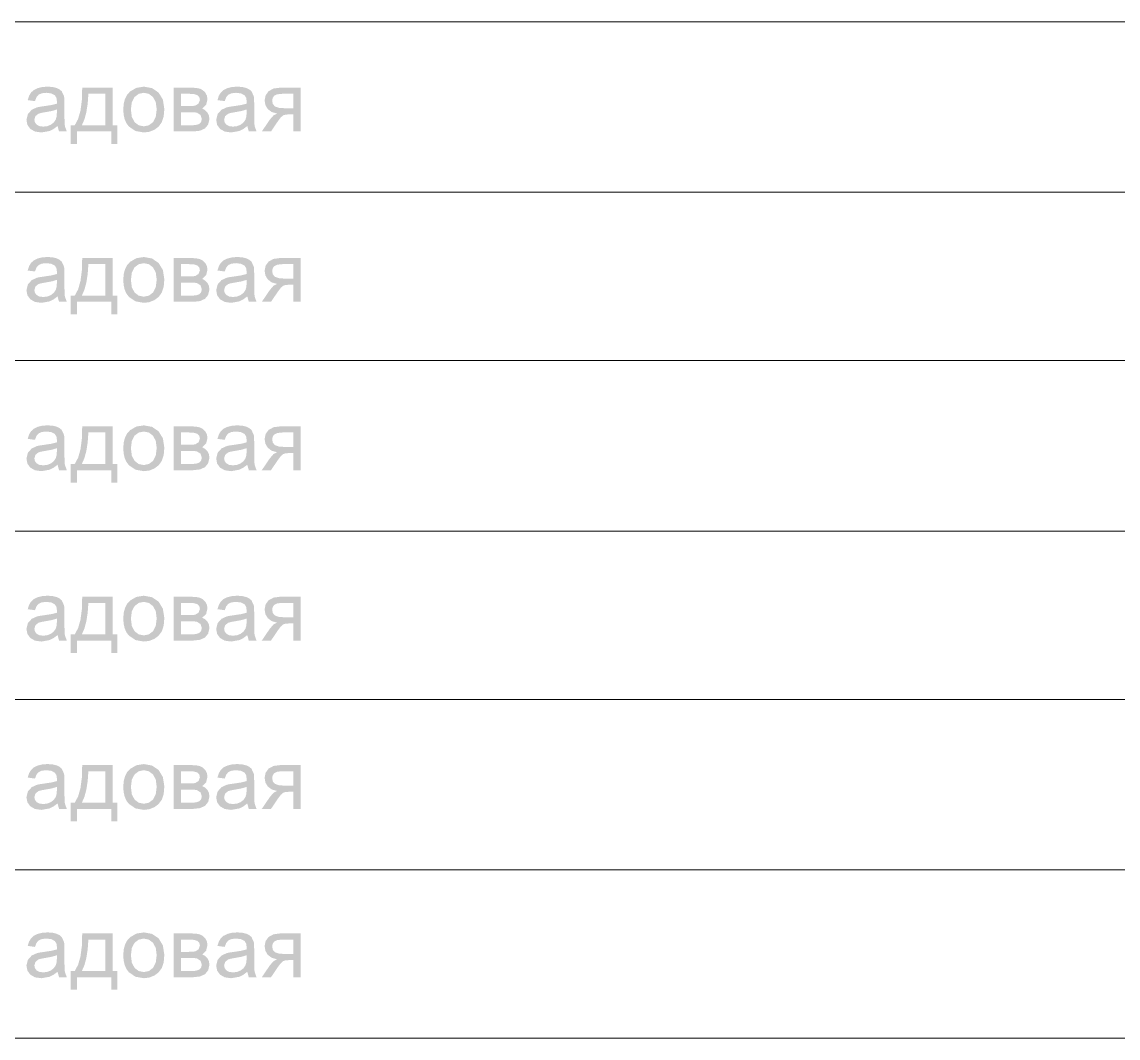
# Model space of a CAD drawing. Header units: millimetres. Extents: x 0 to 420, y 0 to 297.
# Drawn here: x 23.55 to 46.44, y 158.5 to 179.7 of the extents above; entities that cross this region are included whole.
import ezdxf

# ---------------------------------------------------------------- set-up
doc = ezdxf.new("R2010")
doc.units = ezdxf.units.MM

msp = doc.modelspace()

# ---------------------------------------------------------------- hatches: boundary and pattern name
h = msp.add_hatch(color=251)
h.paths.add_polyline_path([(24.294273, 177.531998), (24.209661, 177.469229), (24.128357, 177.42837), (23.95748, 177.398053), (23.82388, 177.416381), (23.725419, 177.471916), (23.664923, 177.555838), (23.644941, 177.660432), (23.675258, 177.782801), (23.755184, 177.872098), (23.867081, 177.92281), (23.924201, 177.934386), (24.004885, 177.945961), (24.167356, 177.970421), (24.281044, 177.999429), (24.282146, 178.040219), (24.271053, 178.120559), (24.238049, 178.173613), (24.164117, 178.212818), (24.06166, 178.225978), (23.966162, 178.216194), (23.899603, 178.187393), (23.854472, 178.134477), (23.822984, 178.051794), (23.6714, 178.072741), (23.698685, 178.160797), (23.739199, 178.229837), (23.797008, 178.282685), (23.8759, 178.32189), (23.972639, 178.346212), (24.08426, 178.354412), (24.190093, 178.347453), (24.274429, 178.326851), (24.337681, 178.295432), (24.381916, 178.257398), (24.430423, 178.152116), (24.436142, 178.096374), (24.43814, 178.0088), (24.43814, 177.802094), (24.43876, 177.703797), (24.440621, 177.625498), (24.443721, 177.567147), (24.448062, 177.528691), (24.487198, 177.418999), (24.325141, 177.418999)], flags=0)
h.paths.add_polyline_path([(24.281044, 177.878162), (24.175624, 177.846053), (24.028036, 177.819733), (23.946456, 177.80485), (23.892988, 177.788314), (23.831803, 177.738153), (23.810306, 177.66429), (23.82195, 177.607584), (23.857159, 177.561213), (23.914623, 177.530207), (23.994412, 177.519872), (24.079023, 177.529518), (24.153713, 177.559008), (24.214071, 177.605241), (24.256239, 177.665944), (24.274843, 177.731263), (24.281044, 177.821386)], flags=0)
h = msp.add_hatch(color=251)
h.paths.add_polyline_path([(24.809445, 178.333465), (25.44665, 178.333465), (25.44665, 177.54633), (25.545869, 177.54633), (25.545869, 177.159928), (25.418538, 177.159928), (25.418538, 177.418999), (24.698099, 177.418999), (24.698099, 177.159928), (24.570769, 177.159928), (24.570769, 177.54633), (24.652349, 177.54633), (24.723559, 177.678622), (24.773478, 177.853908), (24.802107, 178.072189)], flags=0)
h.paths.add_polyline_path([(24.938429, 178.205583), (24.923331, 177.997233), (24.895366, 177.817872), (24.854481, 177.667554), (24.800625, 177.54633), (25.29231, 177.54633), (25.29231, 178.205583)], flags=0)
h = msp.add_hatch(color=251)
h.paths.add_polyline_path([(25.66703, 177.876508), (25.675832, 177.995252), (25.702308, 178.097614), (25.74656, 178.183543), (25.808693, 178.252988), (25.939262, 178.328918), (26.095876, 178.354412), (26.267373, 178.323406), (26.404556, 178.230388), (26.494129, 178.083145), (26.52417, 177.889186), (26.510941, 177.731263), (26.471253, 177.611373), (26.406072, 177.521663), (26.316913, 177.454277), (26.211149, 177.412109), (26.095876, 177.398053), (25.922312, 177.428714), (25.785542, 177.520974), (25.733538, 177.589394), (25.69652, 177.671456), (25.674386, 177.767161)], flags=0)
h.paths.add_polyline_path([(25.826331, 177.876508), (25.845417, 177.72265), (25.90295, 177.613027), (25.989284, 177.54757), (26.095876, 177.525935), (26.201778, 177.547846), (26.28825, 177.613578), (26.345576, 177.724373), (26.364869, 177.881469), (26.345507, 178.030366), (26.287699, 178.138335), (26.200882, 178.204068), (26.095876, 178.225978), (25.989284, 178.204137), (25.90295, 178.138886), (25.845417, 178.029608)], flags=0)
h = msp.add_hatch(color=251)
h.paths.add_polyline_path([(26.715779, 178.333465), (27.072966, 178.333465), (27.18755, 178.327815), (27.268648, 178.311417), (27.328317, 178.28048), (27.378891, 178.230939), (27.413617, 178.166516), (27.425193, 178.090931), (27.398183, 177.976278), (27.316603, 177.895249), (27.375446, 177.864312), (27.423539, 177.814772), (27.455785, 177.750142), (27.466534, 177.674763), (27.438766, 177.561351), (27.373378, 177.481838), (27.26975, 177.434709), (27.128088, 177.418999), (26.715779, 177.418999)], flags=0)
h.paths.add_polyline_path([(26.87067, 177.948717), (27.036035, 177.948717), (27.11913, 177.951198), (27.171634, 177.958639), (27.238331, 178.000531), (27.267545, 178.076048), (27.254729, 178.137233), (27.216282, 178.17692), (27.146829, 178.19828), (27.040996, 178.205583), (26.87067, 178.205583)], flags=0)
h.paths.add_polyline_path([(26.87067, 177.54633), (27.07462, 177.54633), (27.185483, 177.55384), (27.255418, 177.576647), (27.292694, 177.618401), (27.307233, 177.68248), (27.278569, 177.76406), (27.204707, 177.811465), (27.145038, 177.818906), (27.058083, 177.821386), (26.87067, 177.821386)], flags=0)
h = msp.add_hatch(color=251)
h.paths.add_polyline_path([(28.256907, 177.531998), (28.172295, 177.469229), (28.090991, 177.42837), (27.920114, 177.398053), (27.786513, 177.416381), (27.688053, 177.471916), (27.627557, 177.555838), (27.607575, 177.660432), (27.637892, 177.782801), (27.717818, 177.872098), (27.829715, 177.92281), (27.886835, 177.934386), (27.967519, 177.945961), (28.129989, 177.970421), (28.243678, 177.999429), (28.24478, 178.040219), (28.233687, 178.120559), (28.200683, 178.173613), (28.126751, 178.212818), (28.024294, 178.225978), (27.928796, 178.216194), (27.862237, 178.187393), (27.817106, 178.134477), (27.785618, 178.051794), (27.634034, 178.072741), (27.661319, 178.160797), (27.701833, 178.229837), (27.759642, 178.282685), (27.838534, 178.32189), (27.935273, 178.346212), (28.046894, 178.354412), (28.152727, 178.347453), (28.237063, 178.326851), (28.300315, 178.295432), (28.34455, 178.257398), (28.393057, 178.152116), (28.398776, 178.096374), (28.400774, 178.0088), (28.400774, 177.802094), (28.401394, 177.703797), (28.403254, 177.625498), (28.406355, 177.567147), (28.410696, 177.528691), (28.449832, 177.418999), (28.287775, 177.418999)], flags=0)
h.paths.add_polyline_path([(28.243678, 177.878162), (28.138258, 177.846053), (27.99067, 177.819733), (27.90909, 177.80485), (27.855622, 177.788314), (27.794437, 177.738153), (27.77294, 177.66429), (27.784584, 177.607584), (27.819793, 177.561213), (27.877257, 177.530207), (27.957046, 177.519872), (28.041657, 177.529518), (28.116347, 177.559008), (28.176705, 177.605241), (28.218873, 177.665944), (28.237476, 177.731263), (28.243678, 177.821386)], flags=0)
h = msp.add_hatch(color=251)
h.paths.add_polyline_path([(29.369596, 178.333465), (29.369596, 177.418999), (29.215807, 177.418999), (29.215807, 177.775636), (29.125959, 177.775636), (29.054508, 177.770261), (29.00414, 177.754138), (28.9546, 177.709765), (28.887283, 177.61909), (28.752235, 177.418999), (28.559861, 177.418999), (28.72743, 177.665393), (28.803498, 177.753449), (28.879566, 177.792723), (28.764224, 177.825521), (28.682782, 177.888083), (28.634688, 177.971593), (28.618841, 178.066677), (28.639649, 178.174302), (28.702626, 178.259603), (28.805152, 178.314931), (28.945712, 178.333465)], flags=0)
h.paths.add_polyline_path([(29.215807, 178.205583), (28.995321, 178.205583), (28.880944, 178.194559), (28.816176, 178.162037), (28.78641, 178.115391), (28.776489, 178.061716), (28.791096, 177.990196), (28.835469, 177.941), (28.91698, 177.912475), (29.044379, 177.902966), (29.215807, 177.902966)], flags=0)
h = msp.add_hatch(color=251)
h.paths.add_polyline_path([(24.294273, 173.975998), (24.209661, 173.913229), (24.128357, 173.87237), (23.95748, 173.842053), (23.82388, 173.860381), (23.725419, 173.915916), (23.664923, 173.999838), (23.644941, 174.104432), (23.675258, 174.226801), (23.755184, 174.316098), (23.867081, 174.36681), (23.924201, 174.378386), (24.004885, 174.389961), (24.167356, 174.414421), (24.281044, 174.443429), (24.282146, 174.484219), (24.271053, 174.564559), (24.238049, 174.617613), (24.164117, 174.656818), (24.06166, 174.669978), (23.966162, 174.660194), (23.899603, 174.631393), (23.854472, 174.578477), (23.822984, 174.495794), (23.6714, 174.516741), (23.698685, 174.604797), (23.739199, 174.673837), (23.797008, 174.726685), (23.8759, 174.76589), (23.972639, 174.790212), (24.08426, 174.798412), (24.190093, 174.791453), (24.274429, 174.770851), (24.337681, 174.739432), (24.381916, 174.701398), (24.430423, 174.596116), (24.436142, 174.540374), (24.43814, 174.4528), (24.43814, 174.246094), (24.43876, 174.147797), (24.440621, 174.069498), (24.443721, 174.011147), (24.448062, 173.972691), (24.487198, 173.862999), (24.325141, 173.862999)], flags=0)
h.paths.add_polyline_path([(24.281044, 174.322162), (24.175624, 174.290053), (24.028036, 174.263733), (23.946456, 174.24885), (23.892988, 174.232314), (23.831803, 174.182153), (23.810306, 174.10829), (23.82195, 174.051584), (23.857159, 174.005213), (23.914623, 173.974207), (23.994412, 173.963872), (24.079023, 173.973518), (24.153713, 174.003008), (24.214071, 174.049241), (24.256239, 174.109944), (24.274843, 174.175263), (24.281044, 174.265386)], flags=0)
h = msp.add_hatch(color=251)
h.paths.add_polyline_path([(24.809445, 174.777465), (25.44665, 174.777465), (25.44665, 173.99033), (25.545869, 173.99033), (25.545869, 173.603928), (25.418538, 173.603928), (25.418538, 173.862999), (24.698099, 173.862999), (24.698099, 173.603928), (24.570769, 173.603928), (24.570769, 173.99033), (24.652349, 173.99033), (24.723559, 174.122622), (24.773478, 174.297908), (24.802107, 174.516189)], flags=0)
h.paths.add_polyline_path([(24.938429, 174.649584), (24.923331, 174.441233), (24.895366, 174.261872), (24.854481, 174.111554), (24.800625, 173.99033), (25.29231, 173.99033), (25.29231, 174.649584)], flags=0)
h = msp.add_hatch(color=251)
h.paths.add_polyline_path([(25.66703, 174.320508), (25.675832, 174.439252), (25.702308, 174.541614), (25.74656, 174.627544), (25.808693, 174.696988), (25.939262, 174.772918), (26.095876, 174.798412), (26.267373, 174.767406), (26.404556, 174.674388), (26.494129, 174.527145), (26.52417, 174.333186), (26.510941, 174.175263), (26.471253, 174.055373), (26.406072, 173.965663), (26.316913, 173.898277), (26.211149, 173.856109), (26.095876, 173.842053), (25.922312, 173.872714), (25.785542, 173.964974), (25.733538, 174.033394), (25.69652, 174.115456), (25.674386, 174.211161)], flags=0)
h.paths.add_polyline_path([(25.826331, 174.320508), (25.845417, 174.16665), (25.90295, 174.057027), (25.989284, 173.99157), (26.095876, 173.969935), (26.201778, 173.991846), (26.28825, 174.057578), (26.345576, 174.168373), (26.364869, 174.325469), (26.345507, 174.474366), (26.287699, 174.582335), (26.200882, 174.648068), (26.095876, 174.669978), (25.989284, 174.648137), (25.90295, 174.582886), (25.845417, 174.473608)], flags=0)
h = msp.add_hatch(color=251)
h.paths.add_polyline_path([(26.715779, 174.777465), (27.072966, 174.777465), (27.18755, 174.771815), (27.268648, 174.755417), (27.328317, 174.72448), (27.378891, 174.674939), (27.413617, 174.610516), (27.425193, 174.534931), (27.398183, 174.420278), (27.316603, 174.339249), (27.375446, 174.308312), (27.423539, 174.258772), (27.455785, 174.194142), (27.466534, 174.118763), (27.438766, 174.005351), (27.373378, 173.925838), (27.26975, 173.878709), (27.128088, 173.862999), (26.715779, 173.862999)], flags=0)
h.paths.add_polyline_path([(26.87067, 174.392717), (27.036035, 174.392717), (27.11913, 174.395198), (27.171634, 174.402639), (27.238331, 174.444531), (27.267545, 174.520048), (27.254729, 174.581233), (27.216282, 174.62092), (27.146829, 174.64228), (27.040996, 174.649584), (26.87067, 174.649584)], flags=0)
h.paths.add_polyline_path([(26.87067, 173.99033), (27.07462, 173.99033), (27.185483, 173.99784), (27.255418, 174.020647), (27.292694, 174.062401), (27.307233, 174.12648), (27.278569, 174.20806), (27.204707, 174.255465), (27.145038, 174.262906), (27.058083, 174.265386), (26.87067, 174.265386)], flags=0)
h = msp.add_hatch(color=251)
h.paths.add_polyline_path([(28.256907, 173.975998), (28.172295, 173.913229), (28.090991, 173.87237), (27.920114, 173.842053), (27.786513, 173.860381), (27.688053, 173.915916), (27.627557, 173.999838), (27.607575, 174.104432), (27.637892, 174.226801), (27.717818, 174.316098), (27.829715, 174.36681), (27.886835, 174.378386), (27.967519, 174.389961), (28.129989, 174.414421), (28.243678, 174.443429), (28.24478, 174.484219), (28.233687, 174.564559), (28.200683, 174.617613), (28.126751, 174.656818), (28.024294, 174.669978), (27.928796, 174.660194), (27.862237, 174.631393), (27.817106, 174.578477), (27.785618, 174.495794), (27.634034, 174.516741), (27.661319, 174.604797), (27.701833, 174.673837), (27.759642, 174.726685), (27.838534, 174.76589), (27.935273, 174.790212), (28.046894, 174.798412), (28.152727, 174.791453), (28.237063, 174.770851), (28.300315, 174.739432), (28.34455, 174.701398), (28.393057, 174.596116), (28.398776, 174.540374), (28.400774, 174.4528), (28.400774, 174.246094), (28.401394, 174.147797), (28.403254, 174.069498), (28.406355, 174.011147), (28.410696, 173.972691), (28.449832, 173.862999), (28.287775, 173.862999)], flags=0)
h.paths.add_polyline_path([(28.243678, 174.322162), (28.138258, 174.290053), (27.99067, 174.263733), (27.90909, 174.24885), (27.855622, 174.232314), (27.794437, 174.182153), (27.77294, 174.10829), (27.784584, 174.051584), (27.819793, 174.005213), (27.877257, 173.974207), (27.957046, 173.963872), (28.041657, 173.973518), (28.116347, 174.003008), (28.176705, 174.049241), (28.218873, 174.109944), (28.237476, 174.175263), (28.243678, 174.265386)], flags=0)
h = msp.add_hatch(color=251)
h.paths.add_polyline_path([(29.369596, 174.777465), (29.369596, 173.862999), (29.215807, 173.862999), (29.215807, 174.219636), (29.125959, 174.219636), (29.054508, 174.214261), (29.00414, 174.198138), (28.9546, 174.153765), (28.887283, 174.06309), (28.752235, 173.862999), (28.559861, 173.862999), (28.72743, 174.109393), (28.803498, 174.197449), (28.879566, 174.236723), (28.764224, 174.269521), (28.682782, 174.332084), (28.634688, 174.415593), (28.618841, 174.510677), (28.639649, 174.618302), (28.702626, 174.703603), (28.805152, 174.758931), (28.945712, 174.777465)], flags=0)
h.paths.add_polyline_path([(29.215807, 174.649584), (28.995321, 174.649584), (28.880944, 174.638559), (28.816176, 174.606037), (28.78641, 174.559391), (28.776489, 174.505716), (28.791096, 174.434196), (28.835469, 174.385), (28.91698, 174.356475), (29.044379, 174.346966), (29.215807, 174.346966)], flags=0)
h = msp.add_hatch(color=251)
h.paths.add_polyline_path([(24.294273, 170.462332), (24.209661, 170.399562), (24.128357, 170.358703), (23.95748, 170.328386), (23.82388, 170.346714), (23.725419, 170.402249), (23.664923, 170.486172), (23.644941, 170.590765), (23.675258, 170.713135), (23.755184, 170.802432), (23.867081, 170.853143), (23.924201, 170.864719), (24.004885, 170.876294), (24.167356, 170.900755), (24.281044, 170.929762), (24.282146, 170.970552), (24.271053, 171.050892), (24.238049, 171.103946), (24.164117, 171.143152), (24.06166, 171.156312), (23.966162, 171.146528), (23.899603, 171.117727), (23.854472, 171.06481), (23.822984, 170.982128), (23.6714, 171.003074), (23.698685, 171.091131), (23.739199, 171.16017), (23.797008, 171.213018), (23.8759, 171.252223), (23.972639, 171.276546), (24.08426, 171.284745), (24.190093, 171.277786), (24.274429, 171.257184), (24.337681, 171.225765), (24.381916, 171.187731), (24.430423, 171.082449), (24.436142, 171.026707), (24.43814, 170.939133), (24.43814, 170.732427), (24.43876, 170.63413), (24.440621, 170.555832), (24.443721, 170.49748), (24.448062, 170.459024), (24.487198, 170.349333), (24.325141, 170.349333)], flags=0)
h.paths.add_polyline_path([(24.281044, 170.808495), (24.175624, 170.776387), (24.028036, 170.750066), (23.946456, 170.735183), (23.892988, 170.718647), (23.831803, 170.668486), (23.810306, 170.594623), (23.82195, 170.537917), (23.857159, 170.491546), (23.914623, 170.46054), (23.994412, 170.450205), (24.079023, 170.459851), (24.153713, 170.489341), (24.214071, 170.535575), (24.256239, 170.596277), (24.274843, 170.661596), (24.281044, 170.75172)], flags=0)
h = msp.add_hatch(color=251)
h.paths.add_polyline_path([(24.809445, 171.263799), (25.44665, 171.263799), (25.44665, 170.476663), (25.545869, 170.476663), (25.545869, 170.090261), (25.418538, 170.090261), (25.418538, 170.349333), (24.698099, 170.349333), (24.698099, 170.090261), (24.570769, 170.090261), (24.570769, 170.476663), (24.652349, 170.476663), (24.723559, 170.608955), (24.773478, 170.784242), (24.802107, 171.002523)], flags=0)
h.paths.add_polyline_path([(24.938429, 171.135917), (24.923331, 170.927566), (24.895366, 170.748206), (24.854481, 170.597888), (24.800625, 170.476663), (25.29231, 170.476663), (25.29231, 171.135917)], flags=0)
h = msp.add_hatch(color=251)
h.paths.add_polyline_path([(25.66703, 170.806841), (25.675832, 170.925585), (25.702308, 171.027948), (25.74656, 171.113877), (25.808693, 171.183321), (25.939262, 171.259251), (26.095876, 171.284745), (26.267373, 171.253739), (26.404556, 171.160722), (26.494129, 171.013478), (26.52417, 170.819519), (26.510941, 170.661596), (26.471253, 170.541707), (26.406072, 170.451996), (26.316913, 170.38461), (26.211149, 170.342442), (26.095876, 170.328386), (25.922312, 170.359048), (25.785542, 170.451307), (25.733538, 170.519727), (25.69652, 170.601789), (25.674386, 170.697494)], flags=0)
h.paths.add_polyline_path([(25.826331, 170.806841), (25.845417, 170.652983), (25.90295, 170.54336), (25.989284, 170.477904), (26.095876, 170.456268), (26.201778, 170.478179), (26.28825, 170.543912), (26.345576, 170.654706), (26.364869, 170.811802), (26.345507, 170.960699), (26.287699, 171.068669), (26.200882, 171.134401), (26.095876, 171.156312), (25.989284, 171.13447), (25.90295, 171.06922), (25.845417, 170.959941)], flags=0)
h = msp.add_hatch(color=251)
h.paths.add_polyline_path([(26.715779, 171.263799), (27.072966, 171.263799), (27.18755, 171.258149), (27.268648, 171.24175), (27.328317, 171.210813), (27.378891, 171.161273), (27.413617, 171.096849), (27.425193, 171.021264), (27.398183, 170.906611), (27.316603, 170.825583), (27.375446, 170.794646), (27.423539, 170.745105), (27.455785, 170.680475), (27.466534, 170.605097), (27.438766, 170.491684), (27.373378, 170.412171), (27.26975, 170.365042), (27.128088, 170.349333), (26.715779, 170.349333)], flags=0)
h.paths.add_polyline_path([(26.87067, 170.879051), (27.036035, 170.879051), (27.11913, 170.881531), (27.171634, 170.888972), (27.238331, 170.930865), (27.267545, 171.006381), (27.254729, 171.067566), (27.216282, 171.107254), (27.146829, 171.128613), (27.040996, 171.135917), (26.87067, 171.135917)], flags=0)
h.paths.add_polyline_path([(26.87067, 170.476663), (27.07462, 170.476663), (27.185483, 170.484174), (27.255418, 170.50698), (27.292694, 170.548735), (27.307233, 170.612814), (27.278569, 170.694393), (27.204707, 170.741798), (27.145038, 170.749239), (27.058083, 170.75172), (26.87067, 170.75172)], flags=0)
h = msp.add_hatch(color=251)
h.paths.add_polyline_path([(28.256907, 170.462332), (28.172295, 170.399562), (28.090991, 170.358703), (27.920114, 170.328386), (27.786513, 170.346714), (27.688053, 170.402249), (27.627557, 170.486172), (27.607575, 170.590765), (27.637892, 170.713135), (27.717818, 170.802432), (27.829715, 170.853143), (27.886835, 170.864719), (27.967519, 170.876294), (28.129989, 170.900755), (28.243678, 170.929762), (28.24478, 170.970552), (28.233687, 171.050892), (28.200683, 171.103946), (28.126751, 171.143152), (28.024294, 171.156312), (27.928796, 171.146528), (27.862237, 171.117727), (27.817106, 171.06481), (27.785618, 170.982128), (27.634034, 171.003074), (27.661319, 171.091131), (27.701833, 171.16017), (27.759642, 171.213018), (27.838534, 171.252223), (27.935273, 171.276546), (28.046894, 171.284745), (28.152727, 171.277786), (28.237063, 171.257184), (28.300315, 171.225765), (28.34455, 171.187731), (28.393057, 171.082449), (28.398776, 171.026707), (28.400774, 170.939133), (28.400774, 170.732427), (28.401394, 170.63413), (28.403254, 170.555832), (28.406355, 170.49748), (28.410696, 170.459024), (28.449832, 170.349333), (28.287775, 170.349333)], flags=0)
h.paths.add_polyline_path([(28.243678, 170.808495), (28.138258, 170.776387), (27.99067, 170.750066), (27.90909, 170.735183), (27.855622, 170.718647), (27.794437, 170.668486), (27.77294, 170.594623), (27.784584, 170.537917), (27.819793, 170.491546), (27.877257, 170.46054), (27.957046, 170.450205), (28.041657, 170.459851), (28.116347, 170.489341), (28.176705, 170.535575), (28.218873, 170.596277), (28.237476, 170.661596), (28.243678, 170.75172)], flags=0)
h = msp.add_hatch(color=251)
h.paths.add_polyline_path([(29.369596, 171.263799), (29.369596, 170.349333), (29.215807, 170.349333), (29.215807, 170.705969), (29.125959, 170.705969), (29.054508, 170.700595), (29.00414, 170.684472), (28.9546, 170.640099), (28.887283, 170.549424), (28.752235, 170.349333), (28.559861, 170.349333), (28.72743, 170.595726), (28.803498, 170.683783), (28.879566, 170.723057), (28.764224, 170.755854), (28.682782, 170.818417), (28.634688, 170.901926), (28.618841, 170.997011), (28.639649, 171.104635), (28.702626, 171.189936), (28.805152, 171.245264), (28.945712, 171.263799)], flags=0)
h.paths.add_polyline_path([(29.215807, 171.135917), (28.995321, 171.135917), (28.880944, 171.124893), (28.816176, 171.092371), (28.78641, 171.045724), (28.776489, 170.99205), (28.791096, 170.920529), (28.835469, 170.871334), (28.91698, 170.842808), (29.044379, 170.8333), (29.215807, 170.8333)], flags=0)
h = msp.add_hatch(color=251)
h.paths.add_polyline_path([(24.294273, 166.906332), (24.209661, 166.843562), (24.128357, 166.802703), (23.95748, 166.772386), (23.82388, 166.790714), (23.725419, 166.846249), (23.664923, 166.930172), (23.644941, 167.034765), (23.675258, 167.157135), (23.755184, 167.246432), (23.867081, 167.297143), (23.924201, 167.308719), (24.004885, 167.320294), (24.167356, 167.344755), (24.281044, 167.373762), (24.282146, 167.414552), (24.271053, 167.494892), (24.238049, 167.547946), (24.164117, 167.587152), (24.06166, 167.600312), (23.966162, 167.590528), (23.899603, 167.561727), (23.854472, 167.50881), (23.822984, 167.426128), (23.6714, 167.447074), (23.698685, 167.535131), (23.739199, 167.60417), (23.797008, 167.657018), (23.8759, 167.696223), (23.972639, 167.720546), (24.08426, 167.728745), (24.190093, 167.721786), (24.274429, 167.701184), (24.337681, 167.669765), (24.381916, 167.631731), (24.430423, 167.526449), (24.436142, 167.470707), (24.43814, 167.383133), (24.43814, 167.176427), (24.43876, 167.07813), (24.440621, 166.999832), (24.443721, 166.94148), (24.448062, 166.903025), (24.487198, 166.793333), (24.325141, 166.793333)], flags=0)
h.paths.add_polyline_path([(24.281044, 167.252495), (24.175624, 167.220387), (24.028036, 167.194066), (23.946456, 167.179183), (23.892988, 167.162647), (23.831803, 167.112486), (23.810306, 167.038623), (23.82195, 166.981917), (23.857159, 166.935546), (23.914623, 166.90454), (23.994412, 166.894205), (24.079023, 166.903851), (24.153713, 166.933341), (24.214071, 166.979575), (24.256239, 167.040277), (24.274843, 167.105596), (24.281044, 167.19572)], flags=0)
h = msp.add_hatch(color=251)
h.paths.add_polyline_path([(24.809445, 167.707799), (25.44665, 167.707799), (25.44665, 166.920663), (25.545869, 166.920663), (25.545869, 166.534261), (25.418538, 166.534261), (25.418538, 166.793333), (24.698099, 166.793333), (24.698099, 166.534261), (24.570769, 166.534261), (24.570769, 166.920663), (24.652349, 166.920663), (24.723559, 167.052955), (24.773478, 167.228242), (24.802107, 167.446523)], flags=0)
h.paths.add_polyline_path([(24.938429, 167.579917), (24.923331, 167.371566), (24.895366, 167.192206), (24.854481, 167.041888), (24.800625, 166.920663), (25.29231, 166.920663), (25.29231, 167.579917)], flags=0)
h = msp.add_hatch(color=251)
h.paths.add_polyline_path([(25.66703, 167.250841), (25.675832, 167.369585), (25.702308, 167.471948), (25.74656, 167.557877), (25.808693, 167.627321), (25.939262, 167.703251), (26.095876, 167.728745), (26.267373, 167.697739), (26.404556, 167.604722), (26.494129, 167.457478), (26.52417, 167.263519), (26.510941, 167.105596), (26.471253, 166.985707), (26.406072, 166.895997), (26.316913, 166.82861), (26.211149, 166.786442), (26.095876, 166.772386), (25.922312, 166.803048), (25.785542, 166.895307), (25.733538, 166.963727), (25.69652, 167.045789), (25.674386, 167.141494)], flags=0)
h.paths.add_polyline_path([(25.826331, 167.250841), (25.845417, 167.096983), (25.90295, 166.98736), (25.989284, 166.921904), (26.095876, 166.900268), (26.201778, 166.922179), (26.28825, 166.987912), (26.345576, 167.098706), (26.364869, 167.255802), (26.345507, 167.404699), (26.287699, 167.512669), (26.200882, 167.578401), (26.095876, 167.600312), (25.989284, 167.57847), (25.90295, 167.51322), (25.845417, 167.403941)], flags=0)
h = msp.add_hatch(color=251)
h.paths.add_polyline_path([(26.715779, 167.707799), (27.072966, 167.707799), (27.18755, 167.702149), (27.268648, 167.68575), (27.328317, 167.654813), (27.378891, 167.605273), (27.413617, 167.540849), (27.425193, 167.465264), (27.398183, 167.350611), (27.316603, 167.269583), (27.375446, 167.238646), (27.423539, 167.189105), (27.455785, 167.124475), (27.466534, 167.049097), (27.438766, 166.935684), (27.373378, 166.856171), (27.26975, 166.809042), (27.128088, 166.793333), (26.715779, 166.793333)], flags=0)
h.paths.add_polyline_path([(26.87067, 167.323051), (27.036035, 167.323051), (27.11913, 167.325531), (27.171634, 167.332972), (27.238331, 167.374865), (27.267545, 167.450381), (27.254729, 167.511566), (27.216282, 167.551254), (27.146829, 167.572613), (27.040996, 167.579917), (26.87067, 167.579917)], flags=0)
h.paths.add_polyline_path([(26.87067, 166.920663), (27.07462, 166.920663), (27.185483, 166.928174), (27.255418, 166.95098), (27.292694, 166.992735), (27.307233, 167.056814), (27.278569, 167.138393), (27.204707, 167.185798), (27.145038, 167.193239), (27.058083, 167.19572), (26.87067, 167.19572)], flags=0)
h = msp.add_hatch(color=251)
h.paths.add_polyline_path([(28.256907, 166.906332), (28.172295, 166.843562), (28.090991, 166.802703), (27.920114, 166.772386), (27.786513, 166.790714), (27.688053, 166.846249), (27.627557, 166.930172), (27.607575, 167.034765), (27.637892, 167.157135), (27.717818, 167.246432), (27.829715, 167.297143), (27.886835, 167.308719), (27.967519, 167.320294), (28.129989, 167.344755), (28.243678, 167.373762), (28.24478, 167.414552), (28.233687, 167.494892), (28.200683, 167.547946), (28.126751, 167.587152), (28.024294, 167.600312), (27.928796, 167.590528), (27.862237, 167.561727), (27.817106, 167.50881), (27.785618, 167.426128), (27.634034, 167.447074), (27.661319, 167.535131), (27.701833, 167.60417), (27.759642, 167.657018), (27.838534, 167.696223), (27.935273, 167.720546), (28.046894, 167.728745), (28.152727, 167.721786), (28.237063, 167.701184), (28.300315, 167.669765), (28.34455, 167.631731), (28.393057, 167.526449), (28.398776, 167.470707), (28.400774, 167.383133), (28.400774, 167.176427), (28.401394, 167.07813), (28.403254, 166.999832), (28.406355, 166.94148), (28.410696, 166.903025), (28.449832, 166.793333), (28.287775, 166.793333)], flags=0)
h.paths.add_polyline_path([(28.243678, 167.252495), (28.138258, 167.220387), (27.99067, 167.194066), (27.90909, 167.179183), (27.855622, 167.162647), (27.794437, 167.112486), (27.77294, 167.038623), (27.784584, 166.981917), (27.819793, 166.935546), (27.877257, 166.90454), (27.957046, 166.894205), (28.041657, 166.903851), (28.116347, 166.933341), (28.176705, 166.979575), (28.218873, 167.040277), (28.237476, 167.105596), (28.243678, 167.19572)], flags=0)
h = msp.add_hatch(color=251)
h.paths.add_polyline_path([(29.369596, 167.707799), (29.369596, 166.793333), (29.215807, 166.793333), (29.215807, 167.149969), (29.125959, 167.149969), (29.054508, 167.144595), (29.00414, 167.128472), (28.9546, 167.084099), (28.887283, 166.993424), (28.752235, 166.793333), (28.559861, 166.793333), (28.72743, 167.039726), (28.803498, 167.127783), (28.879566, 167.167057), (28.764224, 167.199854), (28.682782, 167.262417), (28.634688, 167.345926), (28.618841, 167.441011), (28.639649, 167.548635), (28.702626, 167.633936), (28.805152, 167.689264), (28.945712, 167.707799)], flags=0)
h.paths.add_polyline_path([(29.215807, 167.579917), (28.995321, 167.579917), (28.880944, 167.568893), (28.816176, 167.536371), (28.78641, 167.489724), (28.776489, 167.43605), (28.791096, 167.364529), (28.835469, 167.315334), (28.91698, 167.286808), (29.044379, 167.2773), (29.215807, 167.2773)], flags=0)
h = msp.add_hatch(color=251)
h.paths.add_polyline_path([(24.294273, 163.392665), (24.209661, 163.329896), (24.128357, 163.289037), (23.95748, 163.25872), (23.82388, 163.277048), (23.725419, 163.332583), (23.664923, 163.416505), (23.644941, 163.521098), (23.675258, 163.643468), (23.755184, 163.732765), (23.867081, 163.783477), (23.924201, 163.795052), (24.004885, 163.806628), (24.167356, 163.831088), (24.281044, 163.860096), (24.282146, 163.900886), (24.271053, 163.981225), (24.238049, 164.03428), (24.164117, 164.073485), (24.06166, 164.086645), (23.966162, 164.076861), (23.899603, 164.04806), (23.854472, 163.995143), (23.822984, 163.912461), (23.6714, 163.933407), (23.698685, 164.021464), (23.739199, 164.090504), (23.797008, 164.143351), (23.8759, 164.182557), (23.972639, 164.206879), (24.08426, 164.215078), (24.190093, 164.208119), (24.274429, 164.187518), (24.337681, 164.156098), (24.381916, 164.118064), (24.430423, 164.012782), (24.436142, 163.957041), (24.43814, 163.869466), (24.43814, 163.662761), (24.43876, 163.564463), (24.440621, 163.486165), (24.443721, 163.427814), (24.448062, 163.389358), (24.487198, 163.279666), (24.325141, 163.279666)], flags=0)
h.paths.add_polyline_path([(24.281044, 163.738828), (24.175624, 163.70672), (24.028036, 163.6804), (23.946456, 163.665517), (23.892988, 163.64898), (23.831803, 163.59882), (23.810306, 163.524957), (23.82195, 163.468251), (23.857159, 163.42188), (23.914623, 163.390874), (23.994412, 163.380538), (24.079023, 163.390185), (24.153713, 163.419675), (24.214071, 163.465908), (24.256239, 163.52661), (24.274843, 163.591929), (24.281044, 163.682053)], flags=0)
h = msp.add_hatch(color=251)
h.paths.add_polyline_path([(24.809445, 164.194132), (25.44665, 164.194132), (25.44665, 163.406997), (25.545869, 163.406997), (25.545869, 163.020595), (25.418538, 163.020595), (25.418538, 163.279666), (24.698099, 163.279666), (24.698099, 163.020595), (24.570769, 163.020595), (24.570769, 163.406997), (24.652349, 163.406997), (24.723559, 163.539288), (24.773478, 163.714575), (24.802107, 163.932856)], flags=0)
h.paths.add_polyline_path([(24.938429, 164.06625), (24.923331, 163.857899), (24.895366, 163.678539), (24.854481, 163.528221), (24.800625, 163.406997), (25.29231, 163.406997), (25.29231, 164.06625)], flags=0)
h = msp.add_hatch(color=251)
h.paths.add_polyline_path([(25.66703, 163.737175), (25.675832, 163.855919), (25.702308, 163.958281), (25.74656, 164.04421), (25.808693, 164.113655), (25.939262, 164.189585), (26.095876, 164.215078), (26.267373, 164.184072), (26.404556, 164.091055), (26.494129, 163.943812), (26.52417, 163.749853), (26.510941, 163.591929), (26.471253, 163.47204), (26.406072, 163.38233), (26.316913, 163.314944), (26.211149, 163.272776), (26.095876, 163.25872), (25.922312, 163.289381), (25.785542, 163.381641), (25.733538, 163.45006), (25.69652, 163.532123), (25.674386, 163.627827)], flags=0)
h.paths.add_polyline_path([(25.826331, 163.737175), (25.845417, 163.583317), (25.90295, 163.473694), (25.989284, 163.408237), (26.095876, 163.386602), (26.201778, 163.408513), (26.28825, 163.474245), (26.345576, 163.585039), (26.364869, 163.742136), (26.345507, 163.891033), (26.287699, 163.999002), (26.200882, 164.064734), (26.095876, 164.086645), (25.989284, 164.064803), (25.90295, 163.999553), (25.845417, 163.890275)], flags=0)
h = msp.add_hatch(color=251)
h.paths.add_polyline_path([(26.715779, 164.194132), (27.072966, 164.194132), (27.18755, 164.188482), (27.268648, 164.172084), (27.328317, 164.141147), (27.378891, 164.091606), (27.413617, 164.027183), (27.425193, 163.951597), (27.398183, 163.836945), (27.316603, 163.755916), (27.375446, 163.724979), (27.423539, 163.675439), (27.455785, 163.610809), (27.466534, 163.53543), (27.438766, 163.422017), (27.373378, 163.342505), (27.26975, 163.295376), (27.128088, 163.279666), (26.715779, 163.279666)], flags=0)
h.paths.add_polyline_path([(26.87067, 163.809384), (27.036035, 163.809384), (27.11913, 163.811864), (27.171634, 163.819306), (27.238331, 163.861198), (27.267545, 163.936715), (27.254729, 163.9979), (27.216282, 164.037587), (27.146829, 164.058947), (27.040996, 164.06625), (26.87067, 164.06625)], flags=0)
h.paths.add_polyline_path([(26.87067, 163.406997), (27.07462, 163.406997), (27.185483, 163.414507), (27.255418, 163.437314), (27.292694, 163.479068), (27.307233, 163.543147), (27.278569, 163.624727), (27.204707, 163.672131), (27.145038, 163.679573), (27.058083, 163.682053), (26.87067, 163.682053)], flags=0)
h = msp.add_hatch(color=251)
h.paths.add_polyline_path([(28.256907, 163.392665), (28.172295, 163.329896), (28.090991, 163.289037), (27.920114, 163.25872), (27.786513, 163.277048), (27.688053, 163.332583), (27.627557, 163.416505), (27.607575, 163.521098), (27.637892, 163.643468), (27.717818, 163.732765), (27.829715, 163.783477), (27.886835, 163.795052), (27.967519, 163.806628), (28.129989, 163.831088), (28.243678, 163.860096), (28.24478, 163.900886), (28.233687, 163.981225), (28.200683, 164.03428), (28.126751, 164.073485), (28.024294, 164.086645), (27.928796, 164.076861), (27.862237, 164.04806), (27.817106, 163.995143), (27.785618, 163.912461), (27.634034, 163.933407), (27.661319, 164.021464), (27.701833, 164.090504), (27.759642, 164.143351), (27.838534, 164.182557), (27.935273, 164.206879), (28.046894, 164.215078), (28.152727, 164.208119), (28.237063, 164.187518), (28.300315, 164.156098), (28.34455, 164.118064), (28.393057, 164.012782), (28.398776, 163.957041), (28.400774, 163.869466), (28.400774, 163.662761), (28.401394, 163.564463), (28.403254, 163.486165), (28.406355, 163.427814), (28.410696, 163.389358), (28.449832, 163.279666), (28.287775, 163.279666)], flags=0)
h.paths.add_polyline_path([(28.243678, 163.738828), (28.138258, 163.70672), (27.99067, 163.6804), (27.90909, 163.665517), (27.855622, 163.64898), (27.794437, 163.59882), (27.77294, 163.524957), (27.784584, 163.468251), (27.819793, 163.42188), (27.877257, 163.390874), (27.957046, 163.380538), (28.041657, 163.390185), (28.116347, 163.419675), (28.176705, 163.465908), (28.218873, 163.52661), (28.237476, 163.591929), (28.243678, 163.682053)], flags=0)
h = msp.add_hatch(color=251)
h.paths.add_polyline_path([(29.369596, 164.194132), (29.369596, 163.279666), (29.215807, 163.279666), (29.215807, 163.636302), (29.125959, 163.636302), (29.054508, 163.630928), (29.00414, 163.614805), (28.9546, 163.570432), (28.887283, 163.479757), (28.752235, 163.279666), (28.559861, 163.279666), (28.72743, 163.526059), (28.803498, 163.614116), (28.879566, 163.65339), (28.764224, 163.686187), (28.682782, 163.74875), (28.634688, 163.832259), (28.618841, 163.927344), (28.639649, 164.034969), (28.702626, 164.120269), (28.805152, 164.175598), (28.945712, 164.194132)], flags=0)
h.paths.add_polyline_path([(29.215807, 164.06625), (28.995321, 164.06625), (28.880944, 164.055226), (28.816176, 164.022704), (28.78641, 163.976058), (28.776489, 163.922383), (28.791096, 163.850863), (28.835469, 163.801667), (28.91698, 163.773141), (29.044379, 163.763633), (29.215807, 163.763633)], flags=0)
h = msp.add_hatch(color=251)
h.paths.add_polyline_path([(24.294273, 159.878998), (24.209661, 159.816229), (24.128357, 159.77537), (23.95748, 159.745053), (23.82388, 159.763381), (23.725419, 159.818916), (23.664923, 159.902839), (23.644941, 160.007432), (23.675258, 160.129801), (23.755184, 160.219098), (23.867081, 160.26981), (23.924201, 160.281386), (24.004885, 160.292961), (24.167356, 160.317421), (24.281044, 160.346429), (24.282146, 160.387219), (24.271053, 160.467559), (24.238049, 160.520613), (24.164117, 160.559818), (24.06166, 160.572979), (23.966162, 160.563194), (23.899603, 160.534393), (23.854472, 160.481477), (23.822984, 160.398794), (23.6714, 160.419741), (23.698685, 160.507797), (23.739199, 160.576837), (23.797008, 160.629685), (23.8759, 160.66889), (23.972639, 160.693212), (24.08426, 160.701412), (24.190093, 160.694453), (24.274429, 160.673851), (24.337681, 160.642432), (24.381916, 160.604398), (24.430423, 160.499116), (24.436142, 160.443374), (24.43814, 160.3558), (24.43814, 160.149094), (24.43876, 160.050797), (24.440621, 159.972498), (24.443721, 159.914147), (24.448062, 159.875691), (24.487198, 159.765999), (24.325141, 159.765999)], flags=0)
h.paths.add_polyline_path([(24.281044, 160.225162), (24.175624, 160.193053), (24.028036, 160.166733), (23.946456, 160.15185), (23.892988, 160.135314), (23.831803, 160.085153), (23.810306, 160.01129), (23.82195, 159.954584), (23.857159, 159.908213), (23.914623, 159.877207), (23.994412, 159.866872), (24.079023, 159.876518), (24.153713, 159.906008), (24.214071, 159.952241), (24.256239, 160.012944), (24.274843, 160.078263), (24.281044, 160.168387)], flags=0)
h = msp.add_hatch(color=251)
h.paths.add_polyline_path([(24.809445, 160.680466), (25.44665, 160.680466), (25.44665, 159.89333), (25.545869, 159.89333), (25.545869, 159.506928), (25.418538, 159.506928), (25.418538, 159.765999), (24.698099, 159.765999), (24.698099, 159.506928), (24.570769, 159.506928), (24.570769, 159.89333), (24.652349, 159.89333), (24.723559, 160.025622), (24.773478, 160.200908), (24.802107, 160.419189)], flags=0)
h.paths.add_polyline_path([(24.938429, 160.552584), (24.923331, 160.344233), (24.895366, 160.164873), (24.854481, 160.014554), (24.800625, 159.89333), (25.29231, 159.89333), (25.29231, 160.552584)], flags=0)
h = msp.add_hatch(color=251)
h.paths.add_polyline_path([(25.66703, 160.223508), (25.675832, 160.342252), (25.702308, 160.444614), (25.74656, 160.530544), (25.808693, 160.599988), (25.939262, 160.675918), (26.095876, 160.701412), (26.267373, 160.670406), (26.404556, 160.577388), (26.494129, 160.430145), (26.52417, 160.236186), (26.510941, 160.078263), (26.471253, 159.958373), (26.406072, 159.868663), (26.316913, 159.801277), (26.211149, 159.759109), (26.095876, 159.745053), (25.922312, 159.775715), (25.785542, 159.867974), (25.733538, 159.936394), (25.69652, 160.018456), (25.674386, 160.114161)], flags=0)
h.paths.add_polyline_path([(25.826331, 160.223508), (25.845417, 160.06965), (25.90295, 159.960027), (25.989284, 159.89457), (26.095876, 159.872935), (26.201778, 159.894846), (26.28825, 159.960578), (26.345576, 160.071373), (26.364869, 160.228469), (26.345507, 160.377366), (26.287699, 160.485335), (26.200882, 160.551068), (26.095876, 160.572979), (25.989284, 160.551137), (25.90295, 160.485887), (25.845417, 160.376608)], flags=0)
h = msp.add_hatch(color=251)
h.paths.add_polyline_path([(26.715779, 160.680466), (27.072966, 160.680466), (27.18755, 160.674816), (27.268648, 160.658417), (27.328317, 160.62748), (27.378891, 160.577939), (27.413617, 160.513516), (27.425193, 160.437931), (27.398183, 160.323278), (27.316603, 160.242249), (27.375446, 160.211312), (27.423539, 160.161772), (27.455785, 160.097142), (27.466534, 160.021763), (27.438766, 159.908351), (27.373378, 159.828838), (27.26975, 159.781709), (27.128088, 159.765999), (26.715779, 159.765999)], flags=0)
h.paths.add_polyline_path([(26.87067, 160.295717), (27.036035, 160.295717), (27.11913, 160.298198), (27.171634, 160.305639), (27.238331, 160.347531), (27.267545, 160.423048), (27.254729, 160.484233), (27.216282, 160.52392), (27.146829, 160.54528), (27.040996, 160.552584), (26.87067, 160.552584)], flags=0)
h.paths.add_polyline_path([(26.87067, 159.89333), (27.07462, 159.89333), (27.185483, 159.90084), (27.255418, 159.923647), (27.292694, 159.965401), (27.307233, 160.02948), (27.278569, 160.11106), (27.204707, 160.158465), (27.145038, 160.165906), (27.058083, 160.168387), (26.87067, 160.168387)], flags=0)
h = msp.add_hatch(color=251)
h.paths.add_polyline_path([(28.256907, 159.878998), (28.172295, 159.816229), (28.090991, 159.77537), (27.920114, 159.745053), (27.786513, 159.763381), (27.688053, 159.818916), (27.627557, 159.902839), (27.607575, 160.007432), (27.637892, 160.129801), (27.717818, 160.219098), (27.829715, 160.26981), (27.886835, 160.281386), (27.967519, 160.292961), (28.129989, 160.317421), (28.243678, 160.346429), (28.24478, 160.387219), (28.233687, 160.467559), (28.200683, 160.520613), (28.126751, 160.559818), (28.024294, 160.572979), (27.928796, 160.563194), (27.862237, 160.534393), (27.817106, 160.481477), (27.785618, 160.398794), (27.634034, 160.419741), (27.661319, 160.507797), (27.701833, 160.576837), (27.759642, 160.629685), (27.838534, 160.66889), (27.935273, 160.693212), (28.046894, 160.701412), (28.152727, 160.694453), (28.237063, 160.673851), (28.300315, 160.642432), (28.34455, 160.604398), (28.393057, 160.499116), (28.398776, 160.443374), (28.400774, 160.3558), (28.400774, 160.149094), (28.401394, 160.050797), (28.403254, 159.972498), (28.406355, 159.914147), (28.410696, 159.875691), (28.449832, 159.765999), (28.287775, 159.765999)], flags=0)
h.paths.add_polyline_path([(28.243678, 160.225162), (28.138258, 160.193053), (27.99067, 160.166733), (27.90909, 160.15185), (27.855622, 160.135314), (27.794437, 160.085153), (27.77294, 160.01129), (27.784584, 159.954584), (27.819793, 159.908213), (27.877257, 159.877207), (27.957046, 159.866872), (28.041657, 159.876518), (28.116347, 159.906008), (28.176705, 159.952241), (28.218873, 160.012944), (28.237476, 160.078263), (28.243678, 160.168387)], flags=0)
h = msp.add_hatch(color=251)
h.paths.add_polyline_path([(29.369596, 160.680466), (29.369596, 159.765999), (29.215807, 159.765999), (29.215807, 160.122636), (29.125959, 160.122636), (29.054508, 160.117261), (29.00414, 160.101138), (28.9546, 160.056765), (28.887283, 159.966091), (28.752235, 159.765999), (28.559861, 159.765999), (28.72743, 160.012393), (28.803498, 160.100449), (28.879566, 160.139723), (28.764224, 160.172521), (28.682782, 160.235084), (28.634688, 160.318593), (28.618841, 160.413677), (28.639649, 160.521302), (28.702626, 160.606603), (28.805152, 160.661931), (28.945712, 160.680466)], flags=0)
h.paths.add_polyline_path([(29.215807, 160.552584), (28.995321, 160.552584), (28.880944, 160.541559), (28.816176, 160.509038), (28.78641, 160.462391), (28.776489, 160.408716), (28.791096, 160.337196), (28.835469, 160.288), (28.91698, 160.259475), (29.044379, 160.249966), (29.215807, 160.249966)], flags=0)

# ---------------------------------------------------------------- linework, layer by layer
at = {"color": 7, "lineweight": 0}
for points in [[(12.022668, 179.704999), (86.106001, 179.704999)], [(12.022668, 176.148999), (86.106001, 176.148999)], [(12.022668, 172.635333), (86.106001, 172.635333)], [(12.022668, 169.079333), (86.106001, 169.079333)], [(12.022668, 165.565666), (86.106001, 165.565666)], [(12.022668, 162.009666), (86.106001, 162.009666)], [(12.022668, 158.495999), (86.106001, 158.495999)]]:
    msp.add_lwpolyline(points, dxfattribs=at)

doc.saveas('drawing.dxf')
